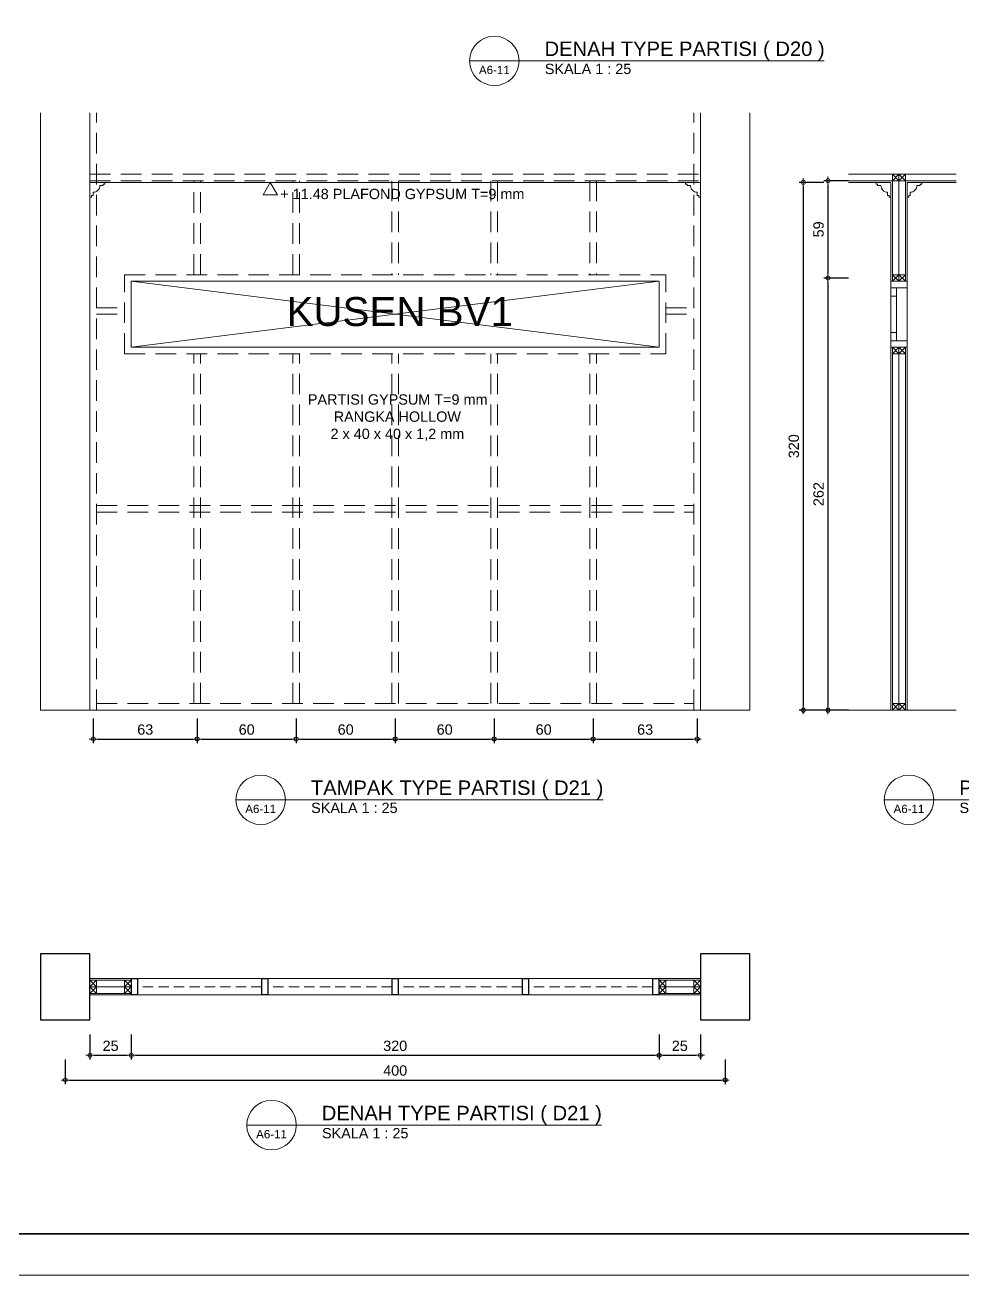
# Model space of a CAD drawing. Header units: millimetres. Extents: x -11 to 1625, y -267 to 180.
# Drawn here: x 938.07 to 960.81, y 8 to 38.32 of the extents above; entities that cross this region are included whole.
import ezdxf
from ezdxf.enums import TextEntityAlignment as Align

# ---------------------------------------------------------------- set-up
doc = ezdxf.new("R2010")
doc.units = ezdxf.units.MM
doc.linetypes.add('HIDDEN', pattern=[0.375, 0.25, -0.125])
for name, color, linetype, lineweight in [('ars', 11, 'Continuous', 5), ('GRS KOP', 1, 'Continuous', 35), ('KOLOM', 1, 'Continuous', 30), ('kop', 7, 'Continuous', 20), ('kus', 63, 'Continuous', 15), ('lan', 7, 'Continuous', 15), ('not', 7, 'Continuous', 20), ('PARTISI', 190, 'Continuous', 9), ('pla', 213, 'Continuous', 15), ('tem', 5, 'Continuous', 20), ('u', 6, 'Continuous', 20)]:
    doc.layers.add(name, color=color, linetype=linetype, lineweight=lineweight)
doc.styles.add('BARU', font='complex.shx')
doc.styles.add('S', font='SIMPLEX', dxfattribs={"width": 1.1})
doc.styles.get("Standard").update_dxf_attribs({"font": 'ARIALUNI.TTF'})
doc.dimstyles.new('SK-25', dxfattribs={"dimtxt": 0.25, "dimasz": 0.1, "dimexe": 0.1, "dimexo": 0, "dimgap": 0.1, "dimtad": 1, "dimdec": 0, "dimlfac": 25, "dimzin": 12, "dimdsep": 46, "dimtxsty": 'Standard', "dimblk": 'BULAT', "dimcen": 0.1, "dimclrd": 256, "dimadec": 0, "dimazin": 3, "dimtfac": 1, "dimtdec": 0, "dimtofl": 0, "dimtmove": 0, "dimatfit": 3, "dimldrblk": 'BULAT', "dimfxl": 0, "dimtolj": 1, "dimtzin": 0, "dimarcsym": 0})

# ---------------------------------------------------------------- blocks, each defined once
blk = doc.blocks.new('kop')
at = {"layer": 'GRS KOP'}
blk.add_lwpolyline([(1, 54), (83, 54), (83, 1), (1, 1)], close=True, dxfattribs=at)
at = {"layer": 'kop', "color": 7}
blk.add_line((0, 0), (84, 0), dxfattribs=at)
at = {"layer": 'kop', "style": 'BARU', "flags": 4}
for p, height in [((73.8, 5.4), 0.35), ((80.303, 5.382), 0.25), ((73.8, 4.9), 0.35), ((80.303, 4.882), 0.25), ((73.8, 4.4), 0.35), ((80.303, 4.382), 0.25)]:
    blk.add_attdef('-', p, '', height=height, dxfattribs=at)
at = {"layer": 'kop', "flags": 4}
for tag, p in [('AR-00', (78.057, 2.648)), ('00', (81.238, 2.647))]:
    blk.add_attdef(tag, text='', height=0.35, dxfattribs=at).set_placement(p, align=Align.MIDDLE)
blk = doc.blocks.new('Ndtpd')
blk.add_line((0.747, 0), (-0.747, 0))
blk.add_circle((0, 0), 0.747)
at = {"flags": 4}
for tag, height, p in [('NO', 0.5, (0, 0.148)), ('NOLBR', 0.3, (0, -0.398))]:
    blk.add_attdef(tag, text='', height=height, dxfattribs=at).set_placement(p, align=Align.CENTER)
for tag, p, height in [('NDTPD', (1.516, 0.148), 0.5), ('SKALA', (1.523, -0.398), 0.3)]:
    blk.add_attdef(tag, p, '', height=height, dxfattribs=at)
blk = doc.blocks.new('K1')
at = {"layer": 'KOLOM'}
blk.add_lwpolyline([(0.2, 0.15), (-0.2, 0.15), (-0.2, -0.15), (0.2, -0.15), (0.2, 0.15)], dxfattribs=at)
blk = doc.blocks.new('BULAT')
for p, q in [((-1, 0), (1, 0)), ((0, -1), (0, 1))]:
    blk.add_line(p, q)
blk.add_circle((0, 0), 0.5)
blk = doc.blocks.new('*D2599')
at = {"layer": 'Defpoints', "color": 0, "ltscale": 0.15}
for p in [(944.647, 21.499), (947.047, 21.499), (947.047, 20.999)]:
    blk.add_point(p, dxfattribs=at)
at = {"layer": 'u', "color": 0, "lineweight": -2, "ltscale": 0.15}
for p, q in [((944.647, 21.499), (944.647, 20.899)), ((947.047, 21.499), (947.047, 20.899))]:
    blk.add_line(p, q, dxfattribs=at)
at = {"layer": 'u', "lineweight": -2, "ltscale": 0.15}
blk.add_line((944.747, 20.999), (946.947, 20.999), dxfattribs=at)
at = {"layer": 'u', "lineweight": -2, "ltscale": 0.15, "xscale": 0.1, "yscale": 0.1, "zscale": 0.1, "rotation": 180}
blk.add_blockref('BULAT', (944.647, 20.999), dxfattribs=at)
at = {"layer": 'u', "lineweight": -2, "ltscale": 0.15, "xscale": 0.1, "yscale": 0.1, "zscale": 0.1}
blk.add_blockref('BULAT', (947.047, 20.999), dxfattribs=at)
at = {"layer": 'u', "color": 0, "ltscale": 0.15, "insert": (945.847, 21.227), "char_height": 0.25, "attachment_point": 5}
blk.add_mtext('\\A1;60', dxfattribs=at)
blk = doc.blocks.new('*D2600')
at = {"layer": 'Defpoints', "color": 0, "ltscale": 0.15}
for p in [(947.047, 21.499), (949.447, 21.499), (949.447, 20.999)]:
    blk.add_point(p, dxfattribs=at)
at = {"layer": 'u', "color": 0, "lineweight": -2, "ltscale": 0.15}
for p, q in [((947.047, 21.499), (947.047, 20.899)), ((949.447, 21.499), (949.447, 20.899))]:
    blk.add_line(p, q, dxfattribs=at)
at = {"layer": 'u', "lineweight": -2, "ltscale": 0.15}
blk.add_line((947.147, 20.999), (949.347, 20.999), dxfattribs=at)
at = {"layer": 'u', "lineweight": -2, "ltscale": 0.15, "xscale": 0.1, "yscale": 0.1, "zscale": 0.1, "rotation": 180}
blk.add_blockref('BULAT', (947.047, 20.999), dxfattribs=at)
at = {"layer": 'u', "lineweight": -2, "ltscale": 0.15, "xscale": 0.1, "yscale": 0.1, "zscale": 0.1}
blk.add_blockref('BULAT', (949.447, 20.999), dxfattribs=at)
at = {"layer": 'u', "color": 0, "ltscale": 0.15, "insert": (948.247, 21.227), "char_height": 0.25, "attachment_point": 5}
blk.add_mtext('\\A1;60', dxfattribs=at)
blk = doc.blocks.new('*D2601')
at = {"layer": 'Defpoints', "color": 0, "ltscale": 0.15}
for p in [(949.447, 21.499), (951.847, 21.499), (951.847, 20.999)]:
    blk.add_point(p, dxfattribs=at)
at = {"layer": 'u', "color": 0, "lineweight": -2, "ltscale": 0.15}
for p, q in [((949.447, 21.499), (949.447, 20.899)), ((951.847, 21.499), (951.847, 20.899))]:
    blk.add_line(p, q, dxfattribs=at)
at = {"layer": 'u', "lineweight": -2, "ltscale": 0.15}
blk.add_line((949.547, 20.999), (951.747, 20.999), dxfattribs=at)
at = {"layer": 'u', "lineweight": -2, "ltscale": 0.15, "xscale": 0.1, "yscale": 0.1, "zscale": 0.1, "rotation": 180}
blk.add_blockref('BULAT', (949.447, 20.999), dxfattribs=at)
at = {"layer": 'u', "lineweight": -2, "ltscale": 0.15, "xscale": 0.1, "yscale": 0.1, "zscale": 0.1}
blk.add_blockref('BULAT', (951.847, 20.999), dxfattribs=at)
at = {"layer": 'u', "color": 0, "ltscale": 0.15, "insert": (950.647, 21.227), "char_height": 0.25, "attachment_point": 5}
blk.add_mtext('\\A1;60', dxfattribs=at)
blk = doc.blocks.new('*D2602')
at = {"layer": 'Defpoints', "color": 0, "ltscale": 0.15}
for p in [(942.247, 21.499), (944.647, 21.499), (944.647, 20.999)]:
    blk.add_point(p, dxfattribs=at)
at = {"layer": 'u', "color": 0, "lineweight": -2, "ltscale": 0.15}
for p, q in [((942.247, 21.499), (942.247, 20.899)), ((944.647, 21.499), (944.647, 20.899))]:
    blk.add_line(p, q, dxfattribs=at)
at = {"layer": 'u', "lineweight": -2, "ltscale": 0.15}
blk.add_line((942.347, 20.999), (944.547, 20.999), dxfattribs=at)
at = {"layer": 'u', "lineweight": -2, "ltscale": 0.15, "xscale": 0.1, "yscale": 0.1, "zscale": 0.1, "rotation": 180}
blk.add_blockref('BULAT', (942.247, 20.999), dxfattribs=at)
at = {"layer": 'u', "lineweight": -2, "ltscale": 0.15, "xscale": 0.1, "yscale": 0.1, "zscale": 0.1}
blk.add_blockref('BULAT', (944.647, 20.999), dxfattribs=at)
at = {"layer": 'u', "color": 0, "ltscale": 0.15, "insert": (943.447, 21.227), "char_height": 0.25, "attachment_point": 5}
blk.add_mtext('\\A1;60', dxfattribs=at)
blk = doc.blocks.new('*D2603')
at = {"layer": 'Defpoints', "color": 0, "ltscale": 0.15}
for p in [(939.727, 21.499), (942.247, 21.499), (942.247, 20.999)]:
    blk.add_point(p, dxfattribs=at)
at = {"layer": 'u', "color": 0, "lineweight": -2, "ltscale": 0.15}
for p, q in [((939.727, 21.499), (939.727, 20.899)), ((942.247, 21.499), (942.247, 20.899))]:
    blk.add_line(p, q, dxfattribs=at)
at = {"layer": 'u', "lineweight": -2, "ltscale": 0.15}
blk.add_line((939.827, 20.999), (942.147, 20.999), dxfattribs=at)
at = {"layer": 'u', "lineweight": -2, "ltscale": 0.15, "xscale": 0.1, "yscale": 0.1, "zscale": 0.1, "rotation": 180}
blk.add_blockref('BULAT', (939.727, 20.999), dxfattribs=at)
at = {"layer": 'u', "lineweight": -2, "ltscale": 0.15, "xscale": 0.1, "yscale": 0.1, "zscale": 0.1}
blk.add_blockref('BULAT', (942.247, 20.999), dxfattribs=at)
at = {"layer": 'u', "color": 0, "ltscale": 0.15, "insert": (940.987, 21.227), "char_height": 0.25, "attachment_point": 5}
blk.add_mtext('\\A1;63', dxfattribs=at)
blk = doc.blocks.new('*D2604')
at = {"layer": 'Defpoints', "color": 0, "ltscale": 0.15}
for p in [(951.847, 21.499), (954.367, 21.499), (954.367, 20.999)]:
    blk.add_point(p, dxfattribs=at)
at = {"layer": 'u', "color": 0, "lineweight": -2, "ltscale": 0.15}
for p, q in [((951.847, 21.499), (951.847, 20.899)), ((954.367, 21.499), (954.367, 20.899))]:
    blk.add_line(p, q, dxfattribs=at)
at = {"layer": 'u', "lineweight": -2, "ltscale": 0.15}
blk.add_line((951.947, 20.999), (954.267, 20.999), dxfattribs=at)
at = {"layer": 'u', "lineweight": -2, "ltscale": 0.15, "xscale": 0.1, "yscale": 0.1, "zscale": 0.1, "rotation": 180}
blk.add_blockref('BULAT', (951.847, 20.999), dxfattribs=at)
at = {"layer": 'u', "lineweight": -2, "ltscale": 0.15, "xscale": 0.1, "yscale": 0.1, "zscale": 0.1}
blk.add_blockref('BULAT', (954.367, 20.999), dxfattribs=at)
at = {"layer": 'u', "color": 0, "ltscale": 0.15, "insert": (953.107, 21.227), "char_height": 0.25, "attachment_point": 5}
blk.add_mtext('\\A1;63', dxfattribs=at)
blk = doc.blocks.new('PEILA')
blk.add_lwpolyline([(-0.188, -0.325), (0.188, -0.325), (0, 0)], close=True)
at = {"style": 'S', "width": 1.1, "flags": 4}
blk.add_attdef('CAT', (0.265, -0.289), '', height=0.2, dxfattribs=at)
blk = doc.blocks.new('*D2608')
at = {"layer": 'Defpoints', "color": 0, "ltscale": 0.15}
for p in [(958.04, 32.179), (957.54, 21.699), (958.04, 21.699)]:
    blk.add_point(p, dxfattribs=at)
at = {"layer": 'u', "color": 0, "lineweight": -2, "ltscale": 0.15}
for p, q in [((958.04, 32.179), (957.44, 32.179)), ((958.04, 21.699), (957.44, 21.699))]:
    blk.add_line(p, q, dxfattribs=at)
at = {"layer": 'u', "lineweight": -2, "ltscale": 0.15}
blk.add_line((957.54, 32.079), (957.54, 21.799), dxfattribs=at)
at = {"layer": 'u', "lineweight": -2, "ltscale": 0.15, "xscale": 0.1, "yscale": 0.1, "zscale": 0.1}
for p, rotation in [((957.54, 32.179), 90), ((957.54, 21.699), 270)]:
    blk.add_blockref('BULAT', p, dxfattribs=dict(at, rotation=rotation))
at = {"layer": 'u', "color": 0, "ltscale": 0.15, "insert": (957.312, 26.939), "char_height": 0.25, "attachment_point": 5, "rotation": 90}
blk.add_mtext('\\A1;262', dxfattribs=at)
blk = doc.blocks.new('*D2609')
at = {"layer": 'Defpoints', "color": 0, "ltscale": 0.15}
for p in [(958.04, 34.539), (957.54, 32.179), (958.04, 32.179)]:
    blk.add_point(p, dxfattribs=at)
at = {"layer": 'u', "color": 0, "lineweight": -2, "ltscale": 0.15}
for p, q in [((958.04, 34.539), (957.44, 34.539)), ((958.04, 32.179), (957.44, 32.179))]:
    blk.add_line(p, q, dxfattribs=at)
at = {"layer": 'u', "lineweight": -2, "ltscale": 0.15}
blk.add_line((957.54, 34.439), (957.54, 32.279), dxfattribs=at)
at = {"layer": 'u', "lineweight": -2, "ltscale": 0.15, "xscale": 0.1, "yscale": 0.1, "zscale": 0.1}
for p, rotation in [((957.54, 34.539), 90), ((957.54, 32.179), 270)]:
    blk.add_blockref('BULAT', p, dxfattribs=dict(at, rotation=rotation))
at = {"layer": 'u', "color": 0, "ltscale": 0.15, "insert": (957.312, 33.359), "char_height": 0.25, "attachment_point": 5, "rotation": 90}
blk.add_mtext('\\A1;59', dxfattribs=at)
blk = doc.blocks.new('*D2610')
at = {"layer": 'Defpoints', "color": 0, "ltscale": 0.15}
for p in [(957.44, 34.499), (956.94, 21.699), (957.44, 21.699)]:
    blk.add_point(p, dxfattribs=at)
at = {"layer": 'u', "color": 0, "lineweight": -2, "ltscale": 0.15}
for p, q in [((957.44, 34.499), (956.84, 34.499)), ((957.44, 21.699), (956.84, 21.699))]:
    blk.add_line(p, q, dxfattribs=at)
at = {"layer": 'u', "lineweight": -2, "ltscale": 0.15}
blk.add_line((956.94, 34.399), (956.94, 21.799), dxfattribs=at)
at = {"layer": 'u', "lineweight": -2, "ltscale": 0.15, "xscale": 0.1, "yscale": 0.1, "zscale": 0.1}
for p, rotation in [((956.94, 34.499), 90), ((956.94, 21.699), 270)]:
    blk.add_blockref('BULAT', p, dxfattribs=dict(at, rotation=rotation))
at = {"layer": 'u', "color": 0, "ltscale": 0.15, "insert": (956.712, 28.099), "char_height": 0.25, "attachment_point": 5, "rotation": 90}
blk.add_mtext('\\A1;320', dxfattribs=at)
blk = doc.blocks.new('*D2611')
at = {"layer": 'Defpoints', "color": 0, "ltscale": 0.15}
for p in [(940.647, 13.829), (953.447, 13.829), (953.447, 13.329)]:
    blk.add_point(p, dxfattribs=at)
at = {"layer": 'u', "color": 0, "lineweight": -2, "ltscale": 0.15}
for p, q in [((940.647, 13.829), (940.647, 13.229)), ((953.447, 13.829), (953.447, 13.229))]:
    blk.add_line(p, q, dxfattribs=at)
at = {"layer": 'u', "lineweight": -2, "ltscale": 0.15}
blk.add_line((940.747, 13.329), (953.347, 13.329), dxfattribs=at)
at = {"layer": 'u', "lineweight": -2, "ltscale": 0.15, "xscale": 0.1, "yscale": 0.1, "zscale": 0.1, "rotation": 180}
blk.add_blockref('BULAT', (940.647, 13.329), dxfattribs=at)
at = {"layer": 'u', "lineweight": -2, "ltscale": 0.15, "xscale": 0.1, "yscale": 0.1, "zscale": 0.1}
blk.add_blockref('BULAT', (953.447, 13.329), dxfattribs=at)
at = {"layer": 'u', "color": 0, "ltscale": 0.15, "insert": (947.047, 13.557), "char_height": 0.25, "attachment_point": 5}
blk.add_mtext('\\A1;320', dxfattribs=at)
blk = doc.blocks.new('*D2612')
at = {"layer": 'Defpoints', "color": 0, "ltscale": 0.15}
for p in [(939.647, 13.829), (940.647, 13.829), (940.647, 13.329)]:
    blk.add_point(p, dxfattribs=at)
at = {"layer": 'u', "color": 0, "lineweight": -2, "ltscale": 0.15}
for p, q in [((939.647, 13.829), (939.647, 13.229)), ((940.647, 13.829), (940.647, 13.229))]:
    blk.add_line(p, q, dxfattribs=at)
at = {"layer": 'u', "lineweight": -2, "ltscale": 0.15}
blk.add_line((939.747, 13.329), (940.547, 13.329), dxfattribs=at)
at = {"layer": 'u', "lineweight": -2, "ltscale": 0.15, "xscale": 0.1, "yscale": 0.1, "zscale": 0.1, "rotation": 180}
blk.add_blockref('BULAT', (939.647, 13.329), dxfattribs=at)
at = {"layer": 'u', "lineweight": -2, "ltscale": 0.15, "xscale": 0.1, "yscale": 0.1, "zscale": 0.1}
blk.add_blockref('BULAT', (940.647, 13.329), dxfattribs=at)
at = {"layer": 'u', "color": 0, "ltscale": 0.15, "insert": (940.147, 13.557), "char_height": 0.25, "attachment_point": 5}
blk.add_mtext('\\A1;25', dxfattribs=at)
blk = doc.blocks.new('*D2613')
at = {"layer": 'Defpoints', "color": 0, "ltscale": 0.15}
for p in [(939.047, 13.229), (955.047, 13.229), (955.047, 12.729)]:
    blk.add_point(p, dxfattribs=at)
at = {"layer": 'u', "color": 0, "lineweight": -2, "ltscale": 0.15}
for p, q in [((939.047, 13.229), (939.047, 12.629)), ((955.047, 13.229), (955.047, 12.629))]:
    blk.add_line(p, q, dxfattribs=at)
at = {"layer": 'u', "lineweight": -2, "ltscale": 0.15}
blk.add_line((939.147, 12.729), (954.947, 12.729), dxfattribs=at)
at = {"layer": 'u', "lineweight": -2, "ltscale": 0.15, "xscale": 0.1, "yscale": 0.1, "zscale": 0.1, "rotation": 180}
blk.add_blockref('BULAT', (939.047, 12.729), dxfattribs=at)
at = {"layer": 'u', "lineweight": -2, "ltscale": 0.15, "xscale": 0.1, "yscale": 0.1, "zscale": 0.1}
blk.add_blockref('BULAT', (955.047, 12.729), dxfattribs=at)
at = {"layer": 'u', "color": 0, "ltscale": 0.15, "insert": (947.047, 12.957), "char_height": 0.25, "attachment_point": 5}
blk.add_mtext('\\A1;400', dxfattribs=at)
blk = doc.blocks.new('*D2614')
at = {"layer": 'Defpoints', "color": 0, "ltscale": 0.15}
for p in [(953.447, 13.829), (954.447, 13.829), (954.447, 13.329)]:
    blk.add_point(p, dxfattribs=at)
at = {"layer": 'u', "color": 0, "lineweight": -2, "ltscale": 0.15}
for p, q in [((953.447, 13.829), (953.447, 13.229)), ((954.447, 13.829), (954.447, 13.229))]:
    blk.add_line(p, q, dxfattribs=at)
at = {"layer": 'u', "lineweight": -2, "ltscale": 0.15}
blk.add_line((953.547, 13.329), (954.347, 13.329), dxfattribs=at)
at = {"layer": 'u', "lineweight": -2, "ltscale": 0.15, "xscale": 0.1, "yscale": 0.1, "zscale": 0.1, "rotation": 180}
blk.add_blockref('BULAT', (953.447, 13.329), dxfattribs=at)
at = {"layer": 'u', "lineweight": -2, "ltscale": 0.15, "xscale": 0.1, "yscale": 0.1, "zscale": 0.1}
blk.add_blockref('BULAT', (954.447, 13.329), dxfattribs=at)
at = {"layer": 'u', "color": 0, "ltscale": 0.15, "insert": (953.947, 13.557), "char_height": 0.25, "attachment_point": 5}
blk.add_mtext('\\A1;25', dxfattribs=at)

msp = doc.modelspace()

# ---------------------------------------------------------------- linework, layer by layer
at = {"layer": 'ars'}
for p, q in [((959.1003969, 34.5394773), (959.2603969, 34.6994773)), ((959.1003969, 34.6994773), (959.2603969, 34.5394773)), ((959.2603969, 34.6994773), (959.4203969, 34.5394773)), ((959.2603969, 34.5394773), (959.4203969, 34.6994773)), ((939.6470803, 34.4994773), (954.4470803, 34.4994773)), ((959.0643969, 34.4994773), (958.0400308, 34.4994773)), ((959.0643969, 32.0994773), (959.0643969, 34.4994773)), ((959.4563969, 32.0994773), (959.4563969, 34.4994773)), ((959.4563969, 34.4994773), (960.6478778, 34.4994773)), ((959.1003969, 32.0994773), (959.2603969, 32.2594773)), ((959.1003969, 32.2594773), (959.2603969, 32.0994773)), ((959.2603969, 32.2594773), (959.4203969, 32.0994773)), ((959.2603969, 32.0994773), (959.4203969, 32.2594773)), ((959.0643969, 30.4994773), (959.0643969, 21.6994773)), ((959.1003969, 30.4994773), (959.2603969, 30.3394773)), ((959.1003969, 30.3394773), (959.2603969, 30.4994773)), ((959.2603969, 30.3394773), (959.4203969, 30.4994773)), ((959.2603969, 30.4994773), (959.4203969, 30.3394773)), ((959.4563969, 30.4994773), (959.4563969, 21.6994773)), ((959.1003969, 21.6994773), (959.2603969, 21.8594773)), ((959.1003969, 21.8594773), (959.2603969, 21.6994773)), ((959.2603969, 21.8594773), (959.4203969, 21.6994773)), ((959.2603969, 21.6994773), (959.4203969, 21.8594773)), ((939.6470803, 15.1870777), (940.6470803, 15.1870777)), ((953.4470803, 15.1870777), (954.4470803, 15.1870777)), ((939.8070803, 14.9910777), (939.6470803, 15.1510777)), ((939.6470803, 14.9910777), (939.8070803, 15.1510777)), ((939.6470803, 14.8310777), (939.8070803, 14.9910777)), ((939.8070803, 14.8310777), (939.6470803, 14.9910777)), ((940.4870803, 14.9910777), (940.6470803, 15.1510777)), ((940.6470803, 14.9910777), (940.4870803, 15.1510777)), ((940.6470803, 14.8310777), (940.4870803, 14.9910777)), ((940.4870803, 14.8310777), (940.6470803, 14.9910777)), ((953.6070803, 14.9910777), (953.4470803, 15.1510777)), ((953.4470803, 14.9910777), (953.6070803, 15.1510777)), ((953.4470803, 14.8310777), (953.6070803, 14.9910777)), ((953.6070803, 14.8310777), (953.4470803, 14.9910777)), ((954.2870803, 14.9910777), (954.4470803, 15.1510777)), ((954.4470803, 14.9910777), (954.2870803, 15.1510777)), ((954.4470803, 14.8310777), (954.2870803, 14.9910777)), ((954.2870803, 14.8310777), (954.4470803, 14.9910777)), ((939.6470803, 14.7950777), (940.6470803, 14.7950777)), ((953.4470803, 14.7950777), (954.4470803, 14.7950777))]:
    msp.add_line(p, q, dxfattribs=at)
at = {"layer": 'kus'}
for p, q in [((940.6470803, 30.4994773), (940.6470803, 32.0994773)), ((940.6470803, 32.0994773), (953.4470803, 32.0994773)), ((940.6470803, 30.4994773), (953.4470803, 32.0994773)), ((940.6470803, 32.0994773), (953.4470803, 30.4994773)), ((953.4470803, 30.4994773), (953.4470803, 32.0994773)), ((959.0603969, 31.9394773), (959.0603969, 30.4994773)), ((959.2003969, 31.9394773), (959.2003969, 30.6594773)), ((959.4603969, 31.9394773), (959.4603969, 30.4994773)), ((959.2003969, 31.7394773), (959.0603969, 31.7394773)), ((959.2003969, 30.8594773), (959.0603969, 30.8594773)), ((959.4603969, 30.6594773), (959.0603969, 30.6594773)), ((940.6470803, 30.4994773), (953.4470803, 30.4994773)), ((959.4603969, 30.4994773), (959.0603969, 30.4994773)), ((943.8070803, 15.1910777), (940.8070803, 15.1910777)), ((946.9670803, 15.1910777), (943.9670803, 15.1910777)), ((950.1270803, 15.1910777), (947.1270803, 15.1910777)), ((953.2870803, 15.1910777), (950.2870803, 15.1910777)), ((943.8070803, 14.7910777), (940.8070803, 14.7910777)), ((946.9670803, 14.7910777), (943.9670803, 14.7910777)), ((950.1270803, 14.7910777), (947.1270803, 14.7910777)), ((953.2870803, 14.7910777), (950.2870803, 14.7910777))]:
    msp.add_line(p, q, dxfattribs=at)
at = {"layer": 'kus', "linetype": 'HIDDEN'}
for p, q in [((943.8070803, 14.9910777), (940.8070803, 14.9910777)), ((946.9670803, 14.9910777), (943.9670803, 14.9910777)), ((950.1270803, 14.9910777), (947.1270803, 14.9910777)), ((953.2870803, 14.9910777), (950.2870803, 14.9910777))]:
    msp.add_line(p, q, dxfattribs=at)
at = {"layer": 'kus'}
for points in [[(959.0603969, 31.9394773), (959.4603969, 31.9394773), (959.4603969, 32.0994773), (959.0603969, 32.0994773)], [(940.6470803, 15.1910777), (940.8070803, 15.1910777), (940.8070803, 14.7910777), (940.6470803, 14.7910777)], [(940.6550803, 15.1830777), (940.7990803, 15.1830777), (940.7990803, 14.7990777), (940.6550803, 14.7990777)], [(943.8070803, 15.1910777), (943.9670803, 15.1910777), (943.9670803, 14.7910777), (943.8070803, 14.7910777)], [(943.8150803, 15.1830777), (943.9590803, 15.1830777), (943.9590803, 14.7990777), (943.8150803, 14.7990777)], [(946.9670803, 15.1910777), (947.1270803, 15.1910777), (947.1270803, 14.7910777), (946.9670803, 14.7910777)], [(946.9750803, 15.1830777), (947.1190803, 15.1830777), (947.1190803, 14.7990777), (946.9750803, 14.7990777)], [(950.1270803, 15.1910777), (950.2870803, 15.1910777), (950.2870803, 14.7910777), (950.1270803, 14.7910777)], [(950.1350803, 15.1830777), (950.2790803, 15.1830777), (950.2790803, 14.7990777), (950.1350803, 14.7990777)], [(953.2870803, 15.1910777), (953.4470803, 15.1910777), (953.4470803, 14.7910777), (953.2870803, 14.7910777)], [(953.2950803, 15.1830777), (953.4390803, 15.1830777), (953.4390803, 14.7990777), (953.2950803, 14.7990777)]]:
    msp.add_lwpolyline(points, close=True, dxfattribs=at)
at = {"layer": 'lan'}
for p, q in [((938.4470803, 21.6994773), (955.6470803, 21.6994773)), ((956.9900195, 21.6994773), (960.6478778, 21.6994773))]:
    msp.add_line(p, q, dxfattribs=at)
for points in [[(939.9670803, 34.4194773), (939.9670803, 34.4594773), (940.0070803, 34.4594773), (940.0070803, 34.4994773), (939.6470803, 34.4994773), (939.6470803, 34.1394773), (939.6870803, 34.1394773), (939.6870803, 34.1794773), (939.7270803, 34.1794773), (939.7270803, 34.2594773, 0.4142135624), (939.8870803, 34.4194773)], [(954.1270803, 34.4194773), (954.1270803, 34.4594773), (954.0870803, 34.4594773), (954.0870803, 34.4994773), (954.4470803, 34.4994773), (954.4470803, 34.1394773), (954.4070803, 34.1394773), (954.4070803, 34.1794773), (954.3670803, 34.1794773), (954.3670803, 34.2594773, -0.4142135624), (954.2070803, 34.4194773)], [(958.7443969, 34.4194773), (958.7443969, 34.4594773), (958.7043969, 34.4594773), (958.7043969, 34.4994773), (959.0643969, 34.4994773), (959.0643969, 34.1394773), (959.0243969, 34.1394773), (959.0243969, 34.1794773), (958.9843969, 34.1794773), (958.9843969, 34.2594773, -0.4142135624), (958.8243969, 34.4194773)], [(959.7763969, 34.4194773), (959.7763969, 34.4594773), (959.8163969, 34.4594773), (959.8163969, 34.4994773), (959.4563969, 34.4994773), (959.4563969, 34.1394773), (959.4963969, 34.1394773), (959.4963969, 34.1794773), (959.5363969, 34.1794773), (959.5363969, 34.2594773, 0.4142135624), (959.6963969, 34.4194773)]]:
    msp.add_lwpolyline(points, format="xyb", close=True, dxfattribs=at)
at = {"layer": 'not'}
for p, q in [((950.0508464, 37.445907), (957.4513384, 37.445907)), ((944.3854505, 19.5245402), (952.0922179, 19.5245402)), ((960.1038702, 19.5245402), (963.4918916, 19.5245402)), ((944.6486235, 11.6348435), (952.0491155, 11.6348435))]:
    msp.add_line(p, q, dxfattribs=at)
at = {"layer": 'PARTISI', "linetype": 'HIDDEN', "ltscale": 2}
for p, q in [((939.8070803, 21.6994773), (939.8070803, 36.1889365)), ((954.2870803, 21.6994773), (954.2870803, 36.1889365)), ((939.6470803, 34.6994773), (954.4470803, 34.6994773)), ((939.6470803, 34.5394773), (954.4470803, 34.5394773)), ((942.1670803, 32.2594773), (942.1670803, 34.5394773)), ((942.3270803, 32.2594773), (942.3270803, 34.5394773)), ((944.5670803, 32.2594773), (944.5670803, 34.5394773)), ((944.7270803, 32.2594773), (944.7270803, 34.5394773)), ((946.9670803, 34.5394773), (946.9670803, 32.2594773)), ((947.1270803, 34.5394773), (947.1270803, 32.2594773)), ((949.3670803, 34.5394773), (949.3670803, 32.2594773)), ((949.5270803, 34.5394773), (949.5270803, 32.2594773)), ((951.7670803, 34.5394773), (951.7670803, 32.2594773)), ((951.9270803, 34.5394773), (951.9270803, 32.2594773)), ((940.4870803, 30.3394773), (940.4870803, 32.2594773)), ((940.4870803, 32.2594773), (953.6070803, 32.2594773)), ((953.6070803, 30.3394773), (953.6070803, 32.2594773)), ((939.8070803, 31.4594773), (940.4870803, 31.4594773)), ((939.8070803, 31.2994773), (940.4870803, 31.2994773)), ((953.6070803, 31.4594773), (954.2870803, 31.4594773)), ((953.6070803, 31.2994773), (954.2870803, 31.2994773)), ((940.4870803, 30.3394773), (953.6070803, 30.3394773)), ((942.1670803, 21.8594773), (942.1670803, 30.3394773)), ((942.3270803, 21.8594773), (942.3270803, 30.3394773)), ((944.5670803, 21.8594773), (944.5670803, 30.3394773)), ((944.7270803, 21.8594773), (944.7270803, 30.3394773)), ((946.9670803, 21.8594773), (946.9670803, 30.3394773)), ((947.1270803, 21.8594773), (947.1270803, 30.3394773)), ((949.3670803, 21.8594773), (949.3670803, 30.3394773)), ((949.5270803, 21.8594773), (949.5270803, 30.3394773)), ((951.7670803, 21.8594773), (951.7670803, 30.3394773)), ((951.9270803, 21.8594773), (951.9270803, 30.3394773)), ((939.8070803, 26.6594773), (954.2870803, 26.6594773)), ((939.8070803, 26.4994773), (954.2870803, 26.4994773)), ((939.8070803, 21.8594773), (954.2870803, 21.8594773))]:
    msp.add_line(p, q, dxfattribs=at)
at = {"layer": 'PARTISI'}
for p, q in [((959.1003969, 32.0994773), (959.1003969, 34.6994773)), ((959.1003969, 34.6994773), (959.4203969, 34.6994773)), ((959.2603969, 32.0994773), (959.2603969, 34.6994773)), ((959.4203969, 32.0994773), (959.4203969, 34.6994773)), ((959.1003969, 32.2594773), (959.4203969, 32.2594773)), ((959.1003969, 30.4994773), (959.1003969, 21.6994773)), ((959.1003969, 30.3394773), (959.4203969, 30.3394773)), ((959.2603969, 30.4994773), (959.2603969, 21.6994773)), ((959.4203969, 30.4994773), (959.4203969, 21.6994773)), ((959.1003969, 21.8594773), (959.4203969, 21.8594773)), ((939.6470803, 21.6994773), (939.8070803, 21.6994773)), ((940.6470803, 15.1510777), (939.6470803, 15.1510777)), ((940.6470803, 14.9910777), (939.6470803, 14.9910777)), ((939.8070803, 15.1510777), (939.8070803, 14.8310777)), ((940.4870803, 15.1510777), (940.4870803, 14.8310777)), ((954.4470803, 15.1510777), (953.4470803, 15.1510777)), ((954.4470803, 14.9910777), (953.4470803, 14.9910777)), ((953.6070803, 15.1510777), (953.6070803, 14.8310777)), ((954.2870803, 15.1510777), (954.2870803, 14.8310777)), ((939.6470803, 14.8310777), (940.6470803, 14.8310777)), ((953.4470803, 14.8310777), (954.4470803, 14.8310777))]:
    msp.add_line(p, q, dxfattribs=at)
at = {"layer": 'pla'}
for p, q in [((958.0400308, 34.6994773), (960.6478778, 34.6994773)), ((958.0400308, 34.5394773), (960.6478778, 34.5394773))]:
    msp.add_line(p, q, dxfattribs=at)
at = {"layer": 'tem'}
for p, q in [((938.4470803, 21.6994773), (938.4470803, 36.1889365)), ((939.6470803, 21.6994773), (939.6470803, 36.1889365)), ((954.4470803, 21.6994773), (954.4470803, 36.1889365)), ((955.6470803, 21.6994773), (955.6470803, 36.1889365))]:
    msp.add_line(p, q, dxfattribs=at)

# ---------------------------------------------------------------- block references
at = {"layer": 'KOLOM', "xscale": 4, "yscale": 4, "zscale": 4, "rotation": 270}
for p in [(939.0470803, 14.9910777), (955.0470803, 14.9910777)]:
    msp.add_blockref('K1', p, dxfattribs=at)
at = {"layer": 'kop'}
msp.add_blockref('kop', (911.2141622, 8), dxfattribs=at)
at = {"layer": 'not'}
ref = msp.add_blockref('Ndtpd', (949.4508464, 37.445907), dxfattribs=dict(at, xscale=0.803212851405533, yscale=0.803212851405533, zscale=0.803212851405533))
ref.add_attrib('NDTPD', 'DENAH TYPE PARTISI ( D20 )', (950.668531, 37.5644329), dxfattribs={"layer": '0', "height": 0.35, "flags": 4})
ref.add_attrib('NOLBR', 'A6-11', dxfattribs={"layer": '0', "height": 0.2, "flags": 4}).set_placement((949.4505192, 37.1259371), align=Align.CENTER)
ref.add_attrib('SKALA', 'SKALA 1 : 25', (950.6743311, 37.1259371), dxfattribs={"layer": '0', "height": 0.25, "flags": 4})
ref = msp.add_blockref('PEILA', (944.0179247, 34.4994773), dxfattribs=dict(at, xscale=0.9237604307034012, yscale=0.9237604307034012, zscale=0.9237604307034012))
ref.add_attrib('CAT', '+ 11.48 PLAFOND GYPSUM T=9 mm', (944.2612701, 34.0929255), dxfattribs={"layer": '0', "height": 0.25, "flags": 4})
ref = msp.add_blockref('Ndtpd', (943.7854505, 19.5245402), dxfattribs=dict(at, xscale=0.803212851405533, yscale=0.803212851405533, zscale=0.803212851405533))
ref.add_attrib('NDTPD', 'TAMPAK TYPE PARTISI ( D21 )', (945.0031351, 19.643066), dxfattribs={"layer": '0', "height": 0.35, "flags": 4})
ref.add_attrib('NOLBR', 'A6-11', dxfattribs={"layer": '0', "height": 0.2, "flags": 4}).set_placement((943.7851233, 19.2045703), align=Align.CENTER)
ref.add_attrib('SKALA', 'SKALA 1 : 25', (945.0089352, 19.2045703), dxfattribs={"layer": '0', "height": 0.25, "flags": 4})
ref = msp.add_blockref('Ndtpd', (959.5038702, 19.5245402), dxfattribs=dict(at, xscale=0.803212851405533, yscale=0.803212851405533, zscale=0.803212851405533))
ref.add_attrib('NDTPD', 'POTONGAN', (960.7215549, 19.643066), dxfattribs={"layer": '0', "height": 0.35, "flags": 4})
ref.add_attrib('NOLBR', 'A6-11', dxfattribs={"layer": '0', "height": 0.2, "flags": 4}).set_placement((959.503543, 19.2045703), align=Align.CENTER)
ref.add_attrib('SKALA', 'SKALA 1 : 25', (960.7273549, 19.2045703), dxfattribs={"layer": '0', "height": 0.25, "flags": 4})
ref = msp.add_blockref('Ndtpd', (944.0486235, 11.6348435), dxfattribs=dict(at, xscale=0.803212851405533, yscale=0.803212851405533, zscale=0.803212851405533))
ref.add_attrib('NDTPD', 'DENAH TYPE PARTISI ( D21 )', (945.2663081, 11.7533693), dxfattribs={"layer": '0', "height": 0.35, "flags": 4})
ref.add_attrib('NOLBR', 'A6-11', dxfattribs={"layer": '0', "height": 0.2, "flags": 4}).set_placement((944.0482963, 11.3148736), align=Align.CENTER)
ref.add_attrib('SKALA', 'SKALA 1 : 25', (945.2721082, 11.3148736), dxfattribs={"layer": '0', "height": 0.25, "flags": 4})

# ---------------------------------------------------------------- texts
at = {"layer": 'not', "attachment_point": 1}
for s, width, insert, char_height in [('\\pi0.16061;KUSEN BV1', 5.561679794, (944.2517099, 31.7163894), 0.7), ('\\pi0.035568;PARTISI GYPSUM T=9 mm\\P\\pi0.66227;RANGKA HOLLOW\\P\\pi0.58494;2 x 40 x 40 x 1,2 mm', 4.378435059, (944.8938672, 29.3594184), 0.25)]:
    msp.add_mtext_dynamic_manual_height_columns(s, width=width, gutter_width=4.3707989, heights=[0], dxfattribs=dict(at, insert=insert, char_height=char_height))

# ---------------------------------------------------------------- dimensions: what is measured, and where the dimension line sits
at = {"layer": 'u', "ltscale": 0.15}
for base, p1, p2, picture, middle in [((956.9400308, 21.6994773), (957.4400308, 34.4994773), (957.4400308, 21.6994773), '*D2610', (956.9400308, 28.0994773)), ((957.5400308, 32.1794773), (958.0400308, 34.5394773), (958.0400308, 32.1794773), '*D2609', (957.5400308, 33.3594773)), ((957.5400308, 21.6994773), (958.0400308, 32.1794773), (958.0400308, 21.6994773), '*D2608', (957.5400308, 26.9394773))]:
    dim = msp.add_linear_dim(base=base, p1=p1, p2=p2, angle=270, dimstyle='SK-25', dxfattribs=at)
    dim.commit()
    dim.dimension.update_dxf_attribs({"geometry": picture, "text_midpoint": middle, "dimtype": 160})
for base, p1, p2, picture, middle in [((942.2470803, 20.9994773), (939.7270803, 21.4994773), (942.2470803, 21.4994773), '*D2603', (940.9870803, 20.9994773)), ((944.6470803, 20.9994773), (942.2470803, 21.4994773), (944.6470803, 21.4994773), '*D2602', (943.4470803, 20.9994773)), ((947.0470803, 20.9994773), (944.6470803, 21.4994773), (947.0470803, 21.4994773), '*D2599', (945.8470803, 20.9994773)), ((949.4470803, 20.9994773), (947.0470803, 21.4994773), (949.4470803, 21.4994773), '*D2600', (948.2470803, 20.9994773)), ((951.8470803, 20.9994773), (949.4470803, 21.4994773), (951.8470803, 21.4994773), '*D2601', (950.6470803, 20.9994773)), ((954.3670803, 20.9994773), (951.8470803, 21.4994773), (954.3670803, 21.4994773), '*D2604', (953.1070803, 20.9994773)), ((940.6470803, 13.3288948), (939.6470803, 13.8288948), (940.6470803, 13.8288948), '*D2612', (940.1470803, 13.3288948)), ((953.4470803, 13.3288948), (940.6470803, 13.8288948), (953.4470803, 13.8288948), '*D2611', (947.0470803, 13.3288948)), ((954.4470803, 13.3288948), (953.4470803, 13.8288948), (954.4470803, 13.8288948), '*D2614', (953.9470803, 13.3288948)), ((955.0470803, 12.7288948), (939.0470803, 13.2288948), (955.0470803, 13.2288948), '*D2613', (947.0470803, 12.7288948))]:
    dim = msp.add_linear_dim(base=base, p1=p1, p2=p2, dimstyle='SK-25', dxfattribs=at)
    dim.commit()
    dim.dimension.update_dxf_attribs({"geometry": picture, "text_midpoint": middle, "dimtype": 160})

doc.saveas('drawing.dxf')
